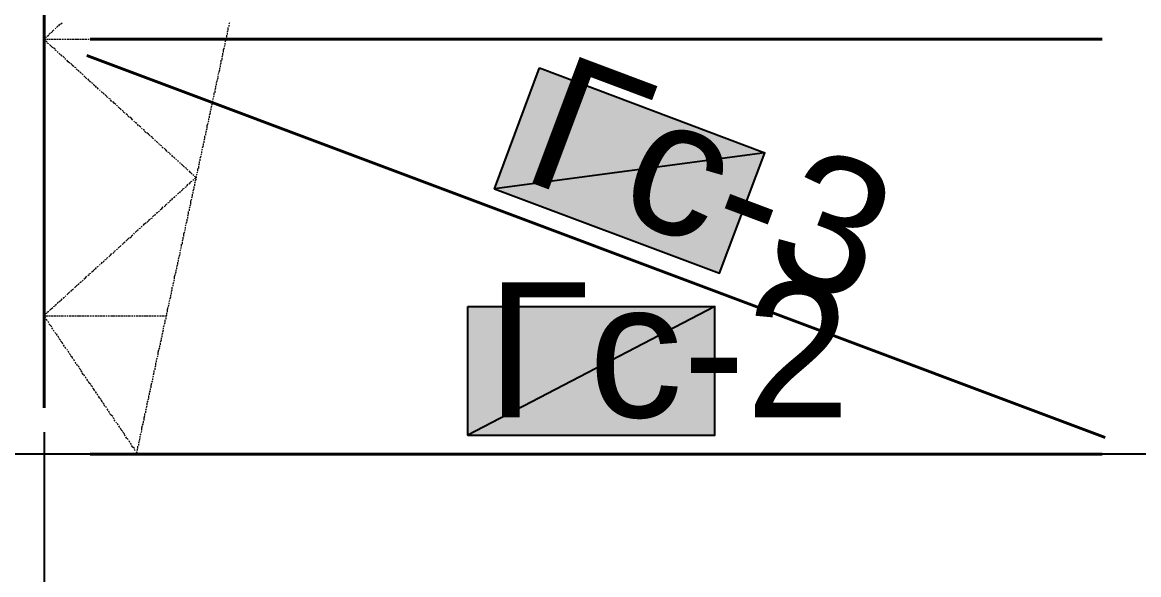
# Model space of a CAD drawing. Extents: x 8 to 21351, y 0 to 420.
# Drawn here: x 15692 to 15722.33, y 305.7 to 320.69 of the extents above; entities that cross this region are included whole.
import ezdxf

# ---------------------------------------------------------------- set-up
doc = ezdxf.new("R2010")
doc.units = 0
doc.styles.add('TEYPDFCAD_TEXT', font='arial.ttf')

msp = doc.modelspace()

# ---------------------------------------------------------------- hatches: boundary and pattern name
at = {"true_color": 0xffffff}
h = msp.add_hatch(color=0, dxfattribs=at)
h.paths.add_polyline_path([(15706.056, 319.447), (15712.173, 317.14), (15704.828, 316.166)])
h.paths.add_polyline_path([(15712.173, 317.14), (15704.828, 316.166), (15710.945, 313.88)])
h = msp.add_hatch(color=0, dxfattribs=at)
h.paths.add_polyline_path([(15704.108, 312.97), (15710.818, 312.97), (15704.108, 309.478)])
h.paths.add_polyline_path([(15710.818, 312.97), (15704.108, 309.478), (15710.818, 309.478)])

# ---------------------------------------------------------------- linework, layer by layer
at = {"color": 7, "lineweight": 40}
for p, q in [((15692.594, 397.743), (15692.594, 310.219)), ((15721.338, 320.23), (15693.842, 320.23)), ((15693.758, 319.786), (15721.423, 309.414)), ((15721.338, 308.97), (15693.842, 308.97))]:
    msp.add_line(p, q, dxfattribs=at)
at = {"color": 7, "lineweight": 25}
for p, q in [((15692.594, 333.565), (15692.594, 313.563)), ((15692.594, 312.081), (15692.594, 311.065)), ((15692.594, 309.562), (15692.594, 296.164)), ((15702.076, 308.97), (15682.095, 308.97)), ((15704.574, 308.97), (15703.579, 308.97)), ((15726.079, 308.97), (15706.077, 308.97))]:
    msp.add_line(p, q, dxfattribs=at)
at = {"color": 7, "lineweight": 5}
for p, q in [((15692.594, 320.675), (15692.594, 320.611)), ((15692.996, 320.59), (15693.017, 320.633)), ((15693.038, 320.633), (15693.08, 320.675)), ((15697.631, 320.675), (15697.61, 320.633)), ((15697.61, 320.611), (15697.61, 320.569)), ((15692.594, 320.59), (15692.594, 320.548)), ((15692.594, 320.527), (15692.594, 320.485)), ((15692.594, 320.463), (15692.594, 320.421)), ((15692.594, 320.4), (15692.594, 320.336)), ((15692.594, 320.315), (15692.594, 320.273)), ((15692.678, 320.315), (15692.721, 320.336)), ((15692.721, 320.358), (15692.763, 320.4)), ((15692.784, 320.4), (15692.826, 320.442)), ((15692.826, 320.463), (15692.869, 320.485)), ((15692.89, 320.506), (15692.911, 320.527)), ((15692.932, 320.548), (15692.975, 320.59)), ((15697.547, 320.336), (15697.547, 320.294)), ((15697.589, 320.463), (15697.568, 320.421)), ((15697.568, 320.4), (15697.568, 320.358)), ((15697.589, 320.548), (15697.589, 320.485)), ((15692.594, 320.23), (15692.615, 320.252)), ((15692.594, 320.252), (15692.594, 320.209)), ((15692.594, 320.23), (15692.636, 320.23)), ((15692.615, 320.188), (15692.594, 320.23)), ((15692.594, 320.188), (15692.594, 320.125)), ((15692.594, 320.103), (15692.594, 320.061)), ((15692.594, 320.04), (15692.594, 319.998)), ((15692.636, 320.273), (15692.657, 320.294)), ((15692.678, 320.146), (15692.636, 320.188)), ((15692.657, 320.23), (15692.699, 320.23)), ((15692.721, 320.103), (15692.678, 320.125)), ((15692.721, 320.23), (15692.763, 320.23)), ((15692.784, 320.04), (15692.742, 320.082)), ((15692.784, 320.23), (15692.848, 320.23)), ((15692.826, 319.998), (15692.784, 320.04)), ((15692.869, 320.23), (15692.911, 320.23)), ((15692.932, 320.23), (15692.975, 320.23)), ((15692.996, 320.23), (15693.059, 320.23)), ((15693.08, 320.23), (15693.123, 320.23)), ((15693.144, 320.23), (15693.186, 320.23)), ((15693.207, 320.23), (15693.271, 320.23)), ((15693.292, 320.23), (15693.334, 320.23)), ((15693.356, 320.23), (15693.398, 320.23)), ((15693.419, 320.23), (15693.483, 320.23)), ((15693.483, 320.23), (15693.546, 320.23)), ((15693.567, 320.23), (15693.61, 320.23)), ((15693.631, 320.23), (15693.673, 320.23)), ((15693.694, 320.23), (15693.758, 320.23)), ((15693.779, 320.23), (15693.821, 320.23)), ((15693.842, 320.23), (15693.885, 320.23)), ((15693.906, 320.23), (15693.969, 320.23)), ((15693.991, 320.23), (15694.033, 320.23)), ((15694.054, 320.23), (15694.096, 320.23)), ((15694.118, 320.23), (15694.181, 320.23)), ((15694.202, 320.23), (15694.245, 320.23)), ((15694.266, 320.23), (15694.308, 320.23)), ((15694.329, 320.23), (15694.393, 320.23)), ((15694.393, 320.23), (15694.456, 320.23)), ((15694.477, 320.23), (15694.52, 320.23)), ((15694.541, 320.23), (15694.583, 320.23)), ((15694.604, 320.23), (15694.668, 320.23)), ((15694.689, 320.23), (15694.731, 320.23)), ((15694.753, 320.23), (15694.795, 320.23)), ((15694.816, 320.23), (15694.88, 320.23)), ((15694.901, 320.23), (15694.943, 320.23)), ((15694.964, 320.23), (15695.007, 320.23)), ((15695.028, 320.23), (15695.091, 320.23)), ((15695.112, 320.23), (15695.155, 320.23)), ((15695.176, 320.23), (15695.218, 320.23)), ((15695.239, 320.23), (15695.303, 320.23)), ((15695.303, 320.23), (15695.366, 320.23)), ((15695.388, 320.23), (15695.43, 320.23)), ((15695.451, 320.23), (15695.493, 320.23)), ((15695.515, 320.23), (15695.578, 320.23)), ((15695.599, 320.23), (15695.642, 320.23)), ((15695.663, 320.23), (15695.705, 320.23)), ((15695.726, 320.23), (15695.79, 320.23)), ((15695.811, 320.23), (15695.853, 320.23)), ((15695.874, 320.23), (15695.917, 320.23)), ((15695.938, 320.23), (15696.001, 320.23)), ((15696.023, 320.23), (15696.065, 320.23)), ((15696.086, 320.23), (15696.128, 320.23)), ((15696.15, 320.23), (15696.213, 320.23)), ((15696.213, 320.23), (15696.277, 320.23)), ((15696.298, 320.23), (15696.34, 320.23)), ((15696.361, 320.23), (15696.404, 320.23)), ((15696.425, 320.23), (15696.488, 320.23)), ((15696.509, 320.23), (15696.552, 320.23)), ((15696.573, 320.23), (15696.615, 320.23)), ((15696.636, 320.23), (15696.7, 320.23)), ((15696.721, 320.23), (15696.763, 320.23)), ((15696.785, 320.23), (15696.827, 320.23)), ((15696.848, 320.23), (15696.912, 320.23)), ((15696.933, 320.23), (15696.975, 320.23)), ((15696.996, 320.23), (15697.039, 320.23)), ((15697.06, 320.23), (15697.102, 320.23)), ((15697.123, 320.23), (15697.187, 320.23)), ((15697.208, 320.23), (15697.25, 320.23)), ((15697.271, 320.23), (15697.314, 320.23)), ((15697.335, 320.23), (15697.398, 320.23)), ((15697.42, 320.23), (15697.462, 320.23)), ((15697.483, 320.23), (15697.525, 320.23)), ((15697.504, 320.061), (15697.483, 320.019)), ((15697.525, 320.188), (15697.504, 320.146)), ((15697.504, 320.125), (15697.504, 320.082)), ((15697.547, 320.273), (15697.525, 320.209)), ((15692.594, 319.976), (15692.594, 319.913)), ((15692.594, 319.892), (15692.594, 319.849)), ((15692.594, 319.828), (15692.594, 319.786)), ((15692.594, 319.765), (15692.594, 319.701)), ((15692.89, 319.955), (15692.848, 319.998)), ((15692.932, 319.913), (15692.89, 319.934)), ((15692.975, 319.871), (15692.953, 319.892)), ((15693.038, 319.807), (15692.996, 319.849)), ((15693.08, 319.765), (15693.059, 319.807)), ((15693.144, 319.723), (15693.102, 319.765)), ((15693.186, 319.68), (15693.165, 319.701)), ((15697.441, 319.786), (15697.42, 319.744)), ((15697.42, 319.723), (15697.42, 319.659)), ((15697.441, 319.849), (15697.441, 319.807)), ((15697.483, 319.998), (15697.462, 319.934)), ((15697.462, 319.934), (15697.462, 319.871)), ((15692.594, 319.68), (15692.594, 319.638)), ((15692.594, 319.617), (15692.594, 319.574)), ((15692.594, 319.553), (15692.594, 319.511)), ((15692.594, 319.49), (15692.594, 319.426)), ((15692.594, 319.405), (15692.594, 319.363)), ((15693.25, 319.617), (15693.207, 319.659)), ((15693.292, 319.574), (15693.25, 319.617)), ((15693.356, 319.532), (15693.313, 319.574)), ((15693.398, 319.49), (15693.356, 319.511)), ((15693.461, 319.447), (15693.419, 319.468)), ((15693.504, 319.384), (15693.461, 319.426)), ((15697.356, 319.447), (15697.356, 319.405)), ((15697.398, 319.574), (15697.377, 319.532)), ((15697.377, 319.511), (15697.377, 319.468)), ((15697.398, 319.659), (15697.398, 319.596)), ((15692.594, 319.341), (15692.594, 319.299)), ((15692.594, 319.278), (15692.594, 319.214)), ((15692.594, 319.193), (15692.594, 319.151)), ((15692.594, 319.13), (15692.594, 319.087)), ((15693.546, 319.341), (15693.525, 319.384)), ((15693.61, 319.299), (15693.567, 319.341)), ((15693.652, 319.257), (15693.631, 319.278)), ((15693.715, 319.193), (15693.673, 319.236)), ((15693.758, 319.151), (15693.715, 319.193)), ((15693.821, 319.109), (15693.779, 319.151)), ((15697.293, 319.109), (15697.271, 319.045)), ((15697.314, 319.172), (15697.293, 319.13)), ((15697.335, 319.299), (15697.314, 319.257)), ((15697.314, 319.236), (15697.314, 319.193)), ((15697.356, 319.384), (15697.335, 319.32)), ((15692.594, 319.066), (15692.594, 319.003)), ((15692.594, 318.982), (15692.594, 318.939)), ((15692.594, 318.918), (15692.594, 318.876)), ((15692.594, 318.855), (15692.594, 318.791)), ((15693.864, 319.066), (15693.821, 319.087)), ((15693.927, 319.024), (15693.885, 319.045)), ((15693.969, 318.961), (15693.927, 319.003)), ((15694.012, 318.918), (15693.991, 318.961)), ((15694.075, 318.876), (15694.033, 318.918)), ((15694.118, 318.834), (15694.096, 318.855)), ((15694.181, 318.77), (15694.139, 318.812)), ((15697.25, 318.897), (15697.229, 318.855)), ((15697.229, 318.834), (15697.229, 318.77)), ((15697.25, 318.961), (15697.25, 318.918)), ((15697.271, 319.024), (15697.271, 318.982)), ((15692.594, 318.77), (15692.594, 318.728)), ((15692.594, 318.706), (15692.594, 318.664)), ((15692.594, 318.643), (15692.594, 318.601)), ((15692.594, 318.579), (15692.594, 318.516)), ((15692.594, 318.495), (15692.594, 318.452)), ((15694.223, 318.728), (15694.202, 318.77)), ((15694.287, 318.685), (15694.245, 318.728)), ((15694.329, 318.643), (15694.287, 318.664)), ((15694.393, 318.601), (15694.35, 318.622)), ((15694.435, 318.537), (15694.393, 318.579)), ((15694.499, 318.495), (15694.456, 318.537)), ((15694.541, 318.452), (15694.499, 318.495)), ((15697.166, 318.495), (15697.144, 318.431)), ((15697.187, 318.622), (15697.166, 318.579)), ((15697.166, 318.558), (15697.166, 318.516)), ((15697.208, 318.685), (15697.187, 318.643)), ((15697.208, 318.77), (15697.208, 318.706)), ((15692.594, 318.431), (15692.594, 318.389)), ((15692.594, 318.368), (15692.594, 318.304)), ((15692.594, 318.283), (15692.594, 318.241)), ((15692.594, 318.22), (15692.594, 318.177)), ((15694.583, 318.41), (15694.562, 318.431)), ((15694.647, 318.347), (15694.604, 318.389)), ((15694.689, 318.304), (15694.668, 318.347)), ((15694.753, 318.262), (15694.71, 318.304)), ((15694.795, 318.22), (15694.753, 318.241)), ((15694.858, 318.177), (15694.816, 318.199)), ((15697.102, 318.22), (15697.081, 318.156)), ((15697.102, 318.283), (15697.102, 318.241)), ((15697.144, 318.41), (15697.123, 318.368)), ((15697.123, 318.347), (15697.123, 318.304)), ((15692.594, 318.156), (15692.594, 318.093)), ((15692.594, 318.072), (15692.594, 318.029)), ((15692.594, 318.008), (15692.594, 317.966)), ((15692.594, 317.944), (15692.594, 317.881)), ((15694.901, 318.114), (15694.858, 318.156)), ((15694.964, 318.072), (15694.922, 318.114)), ((15695.007, 318.029), (15694.964, 318.072)), ((15695.049, 317.987), (15695.028, 318.008)), ((15695.112, 317.944), (15695.07, 317.966)), ((15695.155, 317.881), (15695.134, 317.923)), ((15695.218, 317.839), (15695.176, 317.881)), ((15697.039, 317.944), (15697.017, 317.881)), ((15697.017, 317.881), (15697.017, 317.817)), ((15697.06, 318.008), (15697.039, 317.966)), ((15697.06, 318.072), (15697.06, 318.029)), ((15697.081, 318.135), (15697.081, 318.093)), ((15692.594, 317.86), (15692.594, 317.817)), ((15692.594, 317.796), (15692.594, 317.754)), ((15692.594, 317.733), (15692.594, 317.69)), ((15692.594, 317.669), (15692.594, 317.606)), ((15692.594, 317.585), (15692.594, 317.542)), ((15695.261, 317.796), (15695.239, 317.817)), ((15695.324, 317.754), (15695.282, 317.775)), ((15695.366, 317.69), (15695.324, 317.733)), ((15695.43, 317.648), (15695.388, 317.69)), ((15695.472, 317.606), (15695.43, 317.648)), ((15695.536, 317.563), (15695.493, 317.585)), ((15696.954, 317.606), (15696.954, 317.542)), ((15696.996, 317.733), (15696.975, 317.69)), ((15696.975, 317.669), (15696.975, 317.627)), ((15697.017, 317.796), (15696.996, 317.754)), ((15692.594, 317.521), (15692.594, 317.479)), ((15692.594, 317.458), (15692.594, 317.394)), ((15692.594, 317.373), (15692.594, 317.331)), ((15692.594, 317.31), (15692.594, 317.267)), ((15695.578, 317.521), (15695.536, 317.542)), ((15695.62, 317.458), (15695.599, 317.5)), ((15695.684, 317.415), (15695.642, 317.458)), ((15695.726, 317.373), (15695.705, 317.394)), ((15695.79, 317.331), (15695.747, 317.352)), ((15695.832, 317.267), (15695.79, 317.31)), ((15696.912, 317.331), (15696.89, 317.267)), ((15696.912, 317.394), (15696.912, 317.352)), ((15696.954, 317.521), (15696.933, 317.479)), ((15696.933, 317.458), (15696.933, 317.415)), ((15692.594, 317.246), (15692.594, 317.183)), ((15692.594, 317.161), (15692.594, 317.119)), ((15692.594, 317.098), (15692.594, 317.055)), ((15692.594, 317.034), (15692.594, 316.971)), ((15695.896, 317.225), (15695.853, 317.267)), ((15695.938, 317.183), (15695.896, 317.225)), ((15696.001, 317.14), (15695.959, 317.161)), ((15696.044, 317.098), (15696.001, 317.119)), ((15696.086, 317.034), (15696.065, 317.077)), ((15696.15, 316.992), (15696.107, 317.034)), ((15696.192, 316.95), (15696.171, 316.971)), ((15696.848, 317.055), (15696.827, 316.992)), ((15696.827, 316.971), (15696.827, 316.928)), ((15696.869, 317.119), (15696.848, 317.077)), ((15696.89, 317.246), (15696.869, 317.204)), ((15696.869, 317.183), (15696.869, 317.14)), ((15692.594, 316.95), (15692.594, 316.907)), ((15692.594, 316.886), (15692.594, 316.844)), ((15692.594, 316.823), (15692.594, 316.78)), ((15692.594, 316.759), (15692.594, 316.696)), ((15692.594, 316.675), (15692.594, 316.632)), ((15696.255, 316.907), (15696.213, 316.928)), ((15696.298, 316.844), (15696.277, 316.886)), ((15696.361, 316.801), (15696.319, 316.844)), ((15696.404, 316.759), (15696.361, 316.801)), ((15696.467, 316.717), (15696.425, 316.738)), ((15696.509, 316.675), (15696.467, 316.696)), ((15696.763, 316.717), (15696.763, 316.653)), ((15696.806, 316.844), (15696.785, 316.801)), ((15696.785, 316.78), (15696.785, 316.717)), ((15696.806, 316.907), (15696.806, 316.865)), ((15692.594, 316.611), (15692.594, 316.569)), ((15692.594, 316.548), (15692.594, 316.484)), ((15692.594, 316.463), (15692.594, 316.42)), ((15692.594, 316.399), (15692.594, 316.357)), ((15696.573, 316.611), (15696.531, 316.653)), ((15696.615, 316.569), (15696.573, 316.611)), ((15696.573, 316.357), (15696.615, 316.378)), ((15696.658, 316.526), (15696.636, 316.548)), ((15696.636, 316.399), (15696.658, 316.42)), ((15696.721, 316.484), (15696.679, 316.505)), ((15696.679, 316.442), (15696.721, 316.484)), ((15696.721, 316.442), (15696.7, 316.378)), ((15696.742, 316.569), (15696.721, 316.526)), ((15696.721, 316.505), (15696.721, 316.463)), ((15696.763, 316.632), (15696.742, 316.59)), ((15692.594, 316.336), (15692.594, 316.272)), ((15692.594, 316.251), (15692.594, 316.209)), ((15692.594, 316.188), (15692.594, 316.145)), ((15692.594, 316.124), (15692.594, 316.061)), ((15696.213, 316.018), (15696.255, 316.061)), ((15696.277, 316.061), (15696.298, 316.103)), ((15696.319, 316.103), (15696.361, 316.145)), ((15696.361, 316.166), (15696.404, 316.188)), ((15696.425, 316.209), (15696.467, 316.23)), ((15696.467, 316.251), (15696.509, 316.293)), ((15696.531, 316.293), (15696.573, 316.336)), ((15696.658, 316.166), (15696.636, 316.103)), ((15696.636, 316.082), (15696.636, 316.039)), ((15696.658, 316.23), (15696.658, 316.188)), ((15696.7, 316.357), (15696.679, 316.315)), ((15696.679, 316.293), (15696.679, 316.251)), ((15692.594, 316.039), (15692.594, 315.997)), ((15692.594, 315.976), (15692.594, 315.934)), ((15692.594, 315.913), (15692.594, 315.87)), ((15692.594, 315.849), (15692.594, 315.786)), ((15692.594, 315.764), (15692.594, 315.722)), ((15695.896, 315.743), (15695.938, 315.764)), ((15695.959, 315.786), (15696.001, 315.807)), ((15696.001, 315.828), (15696.044, 315.87)), ((15696.065, 315.87), (15696.086, 315.913)), ((15696.107, 315.934), (15696.15, 315.955)), ((15696.171, 315.976), (15696.192, 315.997)), ((15696.594, 315.891), (15696.573, 315.828)), ((15696.573, 315.828), (15696.573, 315.764)), ((15696.615, 315.955), (15696.594, 315.913)), ((15696.615, 316.018), (15696.615, 315.976)), ((15692.594, 315.701), (15692.594, 315.658)), ((15692.594, 315.637), (15692.594, 315.574)), ((15692.594, 315.553), (15692.594, 315.51)), ((15692.594, 315.489), (15692.594, 315.447)), ((15695.599, 315.447), (15695.62, 315.489)), ((15695.642, 315.51), (15695.684, 315.531)), ((15695.705, 315.553), (15695.726, 315.574)), ((15695.747, 315.595), (15695.79, 315.637)), ((15695.79, 315.637), (15695.832, 315.68)), ((15695.853, 315.68), (15695.896, 315.722)), ((15696.509, 315.468), (15696.488, 315.426)), ((15696.509, 315.553), (15696.509, 315.489)), ((15696.552, 315.68), (15696.531, 315.637)), ((15696.531, 315.616), (15696.531, 315.574)), ((15696.573, 315.743), (15696.552, 315.701)), ((15692.594, 315.426), (15692.594, 315.362)), ((15692.594, 315.341), (15692.594, 315.299)), ((15692.594, 315.277), (15692.594, 315.235)), ((15692.594, 315.214), (15692.594, 315.151)), ((15695.239, 315.129), (15695.261, 315.151)), ((15695.282, 315.172), (15695.324, 315.214)), ((15695.324, 315.214), (15695.366, 315.256)), ((15695.388, 315.256), (15695.43, 315.299)), ((15695.43, 315.32), (15695.472, 315.341)), ((15695.493, 315.362), (15695.536, 315.383)), ((15695.536, 315.404), (15695.578, 315.447)), ((15696.446, 315.193), (15696.425, 315.151)), ((15696.467, 315.277), (15696.446, 315.214)), ((15696.467, 315.341), (15696.467, 315.299)), ((15696.488, 315.404), (15696.488, 315.362)), ((15692.594, 315.129), (15692.594, 315.087)), ((15692.594, 315.066), (15692.594, 315.024)), ((15692.594, 315.002), (15692.594, 314.96)), ((15692.594, 314.939), (15692.594, 314.875)), ((15692.594, 314.854), (15692.594, 314.812)), ((15694.922, 314.833), (15694.964, 314.875)), ((15694.964, 314.896), (15695.007, 314.918)), ((15695.028, 314.939), (15695.049, 314.96)), ((15695.07, 314.981), (15695.112, 315.024)), ((15695.134, 315.024), (15695.155, 315.066)), ((15695.176, 315.087), (15695.218, 315.108)), ((15696.361, 314.854), (15696.361, 314.812)), ((15696.404, 315.002), (15696.382, 314.939)), ((15696.382, 314.939), (15696.382, 314.875)), ((15696.425, 315.066), (15696.404, 315.024)), ((15696.425, 315.129), (15696.425, 315.087)), ((15692.594, 314.791), (15692.594, 314.748)), ((15692.594, 314.727), (15692.594, 314.664)), ((15692.594, 314.642), (15692.594, 314.6)), ((15692.594, 314.579), (15692.594, 314.537)), ((15694.604, 314.558), (15694.647, 314.6)), ((15694.668, 314.6), (15694.689, 314.642)), ((15694.71, 314.664), (15694.753, 314.685)), ((15694.753, 314.706), (15694.795, 314.727)), ((15694.816, 314.748), (15694.858, 314.791)), ((15694.858, 314.791), (15694.901, 314.833)), ((15696.319, 314.579), (15696.298, 314.537)), ((15696.319, 314.664), (15696.319, 314.6)), ((15696.361, 314.791), (15696.34, 314.748)), ((15696.34, 314.727), (15696.34, 314.664)), ((15692.594, 314.515), (15692.594, 314.452)), ((15692.594, 314.431), (15692.594, 314.389)), ((15692.594, 314.367), (15692.594, 314.325)), ((15692.594, 314.304), (15692.594, 314.24)), ((15692.594, 314.24), (15692.594, 314.177)), ((15694.245, 314.24), (15694.287, 314.262)), ((15694.287, 314.283), (15694.329, 314.304)), ((15694.35, 314.325), (15694.393, 314.367)), ((15694.393, 314.367), (15694.435, 314.41)), ((15694.456, 314.41), (15694.499, 314.452)), ((15694.499, 314.473), (15694.541, 314.494)), ((15694.562, 314.515), (15694.583, 314.537)), ((15696.255, 314.304), (15696.234, 314.262)), ((15696.234, 314.24), (15696.234, 314.198)), ((15696.277, 314.389), (15696.255, 314.325)), ((15696.298, 314.515), (15696.277, 314.473)), ((15696.277, 314.452), (15696.277, 314.41)), ((15692.594, 314.156), (15692.594, 314.113)), ((15692.594, 314.092), (15692.594, 314.05)), ((15692.594, 314.029), (15692.594, 313.965)), ((15692.594, 313.944), (15692.594, 313.902)), ((15693.885, 313.902), (15693.927, 313.944)), ((15693.927, 313.944), (15693.969, 313.986)), ((15693.991, 313.986), (15694.012, 314.029)), ((15694.033, 314.05), (15694.075, 314.071)), ((15694.096, 314.092), (15694.118, 314.113)), ((15694.139, 314.134), (15694.181, 314.177)), ((15694.202, 314.177), (15694.223, 314.219)), ((15696.171, 313.965), (15696.171, 313.923)), ((15696.213, 314.113), (15696.192, 314.05)), ((15696.192, 314.029), (15696.192, 313.986)), ((15696.213, 314.177), (15696.213, 314.134)), ((15692.594, 313.88), (15692.594, 313.838)), ((15692.594, 313.817), (15692.594, 313.753)), ((15692.594, 313.732), (15692.594, 313.69)), ((15692.594, 313.669), (15692.594, 313.627)), ((15693.567, 313.627), (15693.61, 313.648)), ((15693.631, 313.669), (15693.652, 313.69)), ((15693.673, 313.711), (15693.715, 313.753)), ((15693.715, 313.753), (15693.758, 313.796)), ((15693.779, 313.817), (15693.821, 313.838)), ((15693.821, 313.859), (15693.864, 313.88)), ((15696.128, 313.69), (15696.107, 313.648)), ((15696.15, 313.838), (15696.128, 313.775)), ((15696.128, 313.775), (15696.128, 313.711)), ((15696.171, 313.902), (15696.15, 313.859)), ((15692.594, 313.605), (15692.594, 313.542)), ((15692.594, 313.521), (15692.594, 313.478)), ((15692.594, 313.457), (15692.594, 313.415)), ((15692.594, 313.394), (15692.594, 313.33)), ((15692.594, 313.33), (15692.594, 313.267)), ((15693.207, 313.288), (15693.25, 313.33)), ((15693.25, 313.33), (15693.292, 313.372)), ((15693.313, 313.394), (15693.356, 313.415)), ((15693.356, 313.436), (15693.398, 313.457)), ((15693.419, 313.478), (15693.461, 313.521)), ((15693.461, 313.521), (15693.504, 313.563)), ((15693.525, 313.563), (15693.546, 313.605)), ((15696.065, 313.415), (15696.044, 313.372)), ((15696.044, 313.351), (15696.044, 313.309)), ((15696.065, 313.5), (15696.065, 313.436)), ((15696.107, 313.627), (15696.086, 313.584)), ((15696.086, 313.563), (15696.086, 313.521)), ((15692.594, 313.245), (15692.594, 313.203)), ((15692.594, 313.182), (15692.594, 313.14)), ((15692.594, 313.118), (15692.594, 313.055)), ((15692.594, 313.034), (15692.594, 312.991)), ((15692.89, 313.013), (15692.932, 313.034)), ((15692.953, 313.055), (15692.975, 313.097)), ((15692.996, 313.097), (15693.038, 313.14)), ((15693.059, 313.14), (15693.08, 313.182)), ((15693.102, 313.203), (15693.144, 313.224)), ((15693.165, 313.245), (15693.186, 313.267)), ((15696.001, 313.14), (15695.98, 313.097)), ((15695.98, 313.076), (15695.98, 313.034)), ((15696.023, 313.224), (15696.001, 313.161)), ((15696.023, 313.288), (15696.023, 313.245)), ((15692.594, 312.97), (15692.594, 312.928)), ((15692.594, 312.907), (15692.594, 312.843)), ((15692.594, 312.822), (15692.594, 312.78)), ((15692.594, 312.716), (15692.615, 312.759)), ((15692.594, 312.759), (15692.594, 312.716)), ((15692.636, 312.78), (15692.678, 312.801)), ((15692.678, 312.822), (15692.721, 312.843)), ((15692.742, 312.865), (15692.784, 312.907)), ((15692.784, 312.907), (15692.826, 312.949)), ((15692.848, 312.97), (15692.89, 312.991)), ((15695.917, 312.738), (15695.896, 312.695)), ((15695.917, 312.801), (15695.917, 312.759)), ((15695.959, 312.949), (15695.938, 312.886)), ((15695.938, 312.886), (15695.938, 312.822)), ((15695.98, 313.013), (15695.959, 312.97)), ((15692.594, 312.695), (15692.594, 312.716)), ((15692.594, 312.716), (15692.636, 312.716)), ((15692.636, 312.653), (15692.615, 312.695)), ((15692.636, 312.716), (15692.699, 312.716)), ((15692.678, 312.589), (15692.657, 312.632)), ((15692.721, 312.526), (15692.699, 312.568)), ((15692.721, 312.716), (15692.763, 312.716)), ((15692.763, 312.462), (15692.721, 312.505)), ((15692.805, 312.42), (15692.763, 312.462)), ((15692.784, 312.716), (15692.826, 312.716)), ((15692.848, 312.716), (15692.911, 312.716)), ((15692.932, 312.716), (15692.975, 312.716)), ((15692.996, 312.716), (15693.038, 312.716)), ((15693.059, 312.716), (15693.123, 312.716)), ((15693.144, 312.716), (15693.186, 312.716)), ((15693.207, 312.716), (15693.25, 312.716)), ((15693.271, 312.716), (15693.334, 312.716)), ((15693.356, 312.716), (15693.398, 312.716)), ((15693.419, 312.716), (15693.461, 312.716)), ((15693.483, 312.716), (15693.546, 312.716)), ((15693.546, 312.716), (15693.61, 312.716)), ((15693.631, 312.716), (15693.673, 312.716)), ((15693.694, 312.716), (15693.737, 312.716)), ((15693.758, 312.716), (15693.821, 312.716)), ((15693.842, 312.716), (15693.885, 312.716)), ((15693.906, 312.716), (15693.948, 312.716)), ((15693.969, 312.716), (15694.033, 312.716)), ((15694.054, 312.716), (15694.096, 312.716)), ((15694.118, 312.716), (15694.16, 312.716)), ((15694.181, 312.716), (15694.245, 312.716)), ((15694.266, 312.716), (15694.308, 312.716)), ((15694.329, 312.716), (15694.372, 312.716)), ((15694.393, 312.716), (15694.456, 312.716)), ((15694.456, 312.716), (15694.52, 312.716)), ((15694.541, 312.716), (15694.583, 312.716)), ((15694.604, 312.716), (15694.647, 312.716)), ((15694.668, 312.716), (15694.731, 312.716)), ((15694.753, 312.716), (15694.795, 312.716)), ((15694.816, 312.716), (15694.858, 312.716)), ((15694.88, 312.716), (15694.943, 312.716)), ((15694.964, 312.716), (15695.007, 312.716)), ((15695.028, 312.716), (15695.07, 312.716)), ((15695.091, 312.716), (15695.155, 312.716)), ((15695.176, 312.716), (15695.218, 312.716)), ((15695.239, 312.716), (15695.282, 312.716)), ((15695.303, 312.716), (15695.366, 312.716)), ((15695.366, 312.716), (15695.43, 312.716)), ((15695.451, 312.716), (15695.493, 312.716)), ((15695.515, 312.716), (15695.557, 312.716)), ((15695.578, 312.716), (15695.642, 312.716)), ((15695.663, 312.716), (15695.705, 312.716)), ((15695.726, 312.716), (15695.769, 312.716)), ((15695.79, 312.716), (15695.853, 312.716)), ((15695.853, 312.462), (15695.832, 312.42)), ((15695.874, 312.526), (15695.853, 312.483)), ((15695.874, 312.716), (15695.917, 312.716)), ((15695.874, 312.61), (15695.874, 312.547)), ((15695.896, 312.674), (15695.896, 312.632)), ((15692.826, 312.356), (15692.805, 312.399)), ((15692.869, 312.293), (15692.848, 312.335)), ((15692.911, 312.229), (15692.89, 312.272)), ((15692.953, 312.187), (15692.932, 312.229)), ((15692.996, 312.124), (15692.975, 312.166)), ((15695.769, 312.124), (15695.769, 312.081)), ((15695.811, 312.251), (15695.79, 312.208)), ((15695.79, 312.187), (15695.79, 312.145)), ((15695.832, 312.335), (15695.811, 312.272)), ((15695.832, 312.399), (15695.832, 312.356)), ((15693.038, 312.06), (15692.996, 312.103)), ((15693.08, 311.997), (15693.038, 312.039)), ((15693.102, 311.954), (15693.08, 311.997)), ((15693.144, 311.891), (15693.123, 311.933)), ((15693.186, 311.827), (15693.165, 311.87)), ((15695.726, 311.849), (15695.705, 311.806)), ((15695.726, 311.912), (15695.726, 311.87)), ((15695.769, 312.06), (15695.747, 311.997)), ((15695.747, 311.976), (15695.747, 311.933)), ((15693.229, 311.785), (15693.207, 311.806)), ((15693.271, 311.721), (15693.25, 311.764)), ((15693.313, 311.658), (15693.271, 311.7)), ((15693.356, 311.594), (15693.313, 311.637)), ((15693.377, 311.552), (15693.356, 311.594)), ((15693.419, 311.489), (15693.398, 311.531)), ((15695.663, 311.573), (15695.642, 311.531)), ((15695.642, 311.51), (15695.642, 311.467)), ((15695.684, 311.637), (15695.663, 311.594)), ((15695.705, 311.785), (15695.684, 311.721)), ((15695.684, 311.721), (15695.684, 311.658)), ((15693.461, 311.425), (15693.44, 311.467)), ((15693.504, 311.362), (15693.483, 311.404)), ((15693.546, 311.319), (15693.525, 311.362)), ((15693.588, 311.256), (15693.546, 311.298)), ((15693.631, 311.192), (15693.588, 311.235)), ((15695.578, 311.235), (15695.578, 311.192)), ((15695.62, 311.362), (15695.599, 311.319)), ((15695.599, 311.298), (15695.599, 311.256)), ((15695.62, 311.446), (15695.62, 311.383)), ((15693.652, 311.129), (15693.631, 311.171)), ((15693.694, 311.086), (15693.673, 311.129)), ((15693.737, 311.023), (15693.715, 311.065)), ((15693.779, 310.959), (15693.758, 311.002)), ((15693.821, 310.896), (15693.8, 310.938)), ((15695.536, 310.959), (15695.515, 310.917)), ((15695.557, 311.086), (15695.536, 311.044)), ((15695.536, 311.023), (15695.536, 310.981)), ((15695.578, 311.171), (15695.557, 311.108)), ((15693.864, 310.854), (15693.821, 310.896)), ((15693.906, 310.79), (15693.864, 310.832)), ((15693.948, 310.727), (15693.906, 310.769)), ((15693.969, 310.684), (15693.948, 310.727)), ((15694.012, 310.621), (15693.991, 310.663)), ((15694.054, 310.557), (15694.033, 310.6)), ((15695.472, 310.684), (15695.451, 310.642)), ((15695.451, 310.621), (15695.451, 310.579)), ((15695.472, 310.748), (15695.472, 310.705)), ((15695.515, 310.896), (15695.493, 310.832)), ((15695.493, 310.832), (15695.493, 310.769)), ((15694.096, 310.494), (15694.075, 310.536)), ((15694.139, 310.452), (15694.096, 310.494)), ((15694.181, 310.388), (15694.139, 310.43)), ((15694.223, 310.324), (15694.181, 310.367)), ((15694.245, 310.261), (15694.223, 310.303)), ((15695.409, 310.409), (15695.388, 310.367)), ((15695.388, 310.346), (15695.388, 310.303)), ((15695.43, 310.473), (15695.409, 310.43)), ((15695.43, 310.557), (15695.43, 310.494)), ((15694.287, 310.219), (15694.266, 310.261)), ((15694.329, 310.155), (15694.308, 310.197)), ((15694.372, 310.092), (15694.35, 310.134)), ((15694.414, 310.028), (15694.372, 310.07)), ((15694.456, 309.986), (15694.414, 310.028)), ((15695.324, 310.007), (15695.303, 309.943)), ((15695.324, 310.07), (15695.324, 310.028)), ((15695.366, 310.197), (15695.345, 310.155)), ((15695.345, 310.134), (15695.345, 310.092)), ((15695.388, 310.282), (15695.366, 310.219)), ((15694.499, 309.922), (15694.456, 309.965)), ((15694.52, 309.859), (15694.499, 309.901)), ((15694.562, 309.817), (15694.541, 309.838)), ((15694.604, 309.753), (15694.583, 309.795)), ((15694.647, 309.69), (15694.626, 309.732)), ((15695.261, 309.732), (15695.239, 309.668)), ((15695.282, 309.795), (15695.261, 309.753)), ((15695.282, 309.859), (15695.282, 309.817)), ((15695.303, 309.943), (15695.303, 309.88)), ((15694.689, 309.626), (15694.668, 309.668)), ((15694.731, 309.584), (15694.689, 309.626)), ((15694.774, 309.52), (15694.731, 309.562)), ((15694.795, 309.457), (15694.774, 309.499)), ((15694.837, 309.393), (15694.816, 309.435)), ((15694.88, 309.351), (15694.858, 309.393)), ((15695.197, 309.393), (15695.176, 309.33)), ((15695.218, 309.52), (15695.197, 309.478)), ((15695.197, 309.457), (15695.197, 309.414)), ((15695.239, 309.584), (15695.218, 309.541)), ((15695.239, 309.668), (15695.239, 309.605)), ((15694.922, 309.287), (15694.901, 309.33)), ((15694.964, 309.224), (15694.943, 309.266)), ((15695.007, 309.16), (15694.964, 309.203)), ((15695.049, 309.118), (15695.007, 309.16)), ((15695.07, 309.055), (15695.049, 309.097)), ((15695.134, 309.118), (15695.112, 309.055)), ((15695.134, 309.182), (15695.134, 309.139)), ((15695.176, 309.308), (15695.155, 309.266)), ((15695.155, 309.245), (15695.155, 309.203)), ((15695.112, 309.012), (15695.091, 309.033)), ((15695.112, 309.033), (15695.112, 309.012))]:
    msp.add_line(p, q, dxfattribs=at)
at = {"color": 0, "lineweight": 0, "true_color": 0xffffff}
for p, q in [((15704.828, 316.166), (15710.945, 313.88)), ((15704.108, 309.478), (15710.818, 309.478))]:
    msp.add_line(p, q, dxfattribs=at)
at = {"color": 0, "true_color": 0xffffff}
for points in [[(15706.056, 319.447), (15712.173, 317.14), (15704.828, 316.166)], [(15712.173, 317.14), (15704.828, 316.166), (15710.945, 313.88)], [(15704.108, 312.97), (15710.818, 312.97), (15704.108, 309.478)], [(15710.818, 312.97), (15704.108, 309.478), (15710.818, 309.478)]]:
    msp.add_lwpolyline(points, close=True, dxfattribs=at)

# ---------------------------------------------------------------- texts
at = {"color": 7, "style": 'TEYPDFCAD_TEXT'}
msp.add_text('Гс-3', height=3.6618, rotation=-20.5829, dxfattribs=at).set_placement((15705.463, 316.463))
msp.add_text('Гс-2', height=3.6618, dxfattribs=at).set_placement((15704.616, 309.965))

doc.saveas('drawing.dxf')
